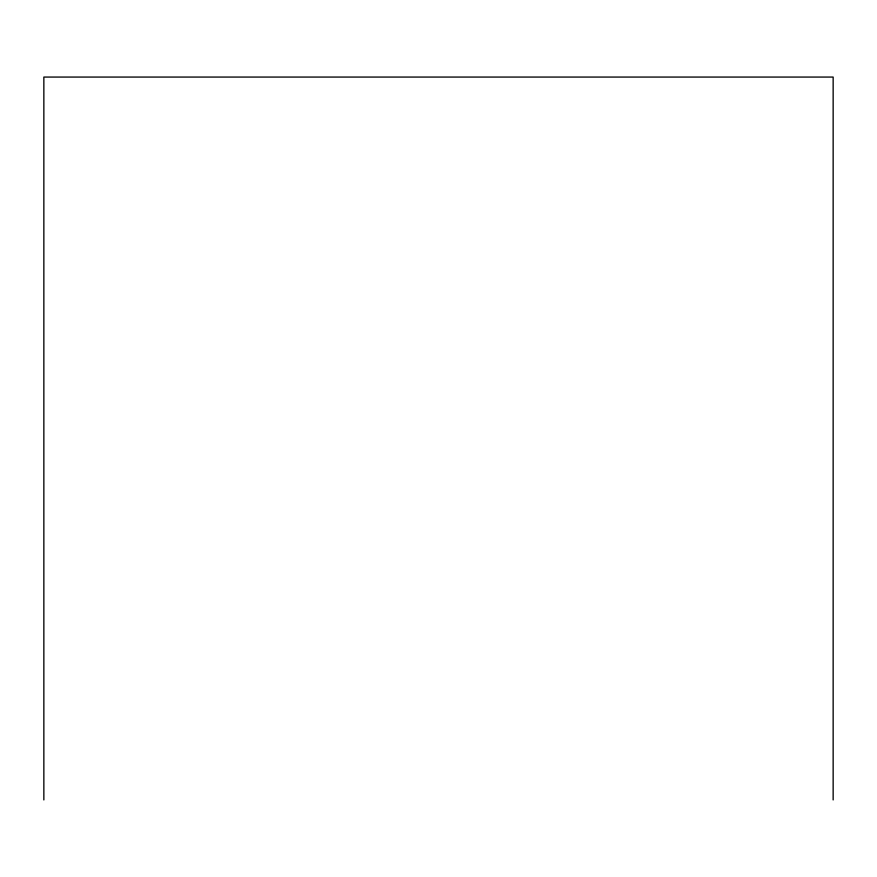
<?xml version="1.0" encoding="UTF-8"?>
<svg xmlns="http://www.w3.org/2000/svg" width="877" height="877" viewBox="0 0 877 877"><rect width="100%" height="100%" fill="white"/><g stroke="black" fill="none" stroke-linecap="round" stroke-linejoin="round"><path stroke-width="1.32" d="M833.15 799.934L833.15 77.066L43.85 77.066L43.85 799.934"/></g></svg>
